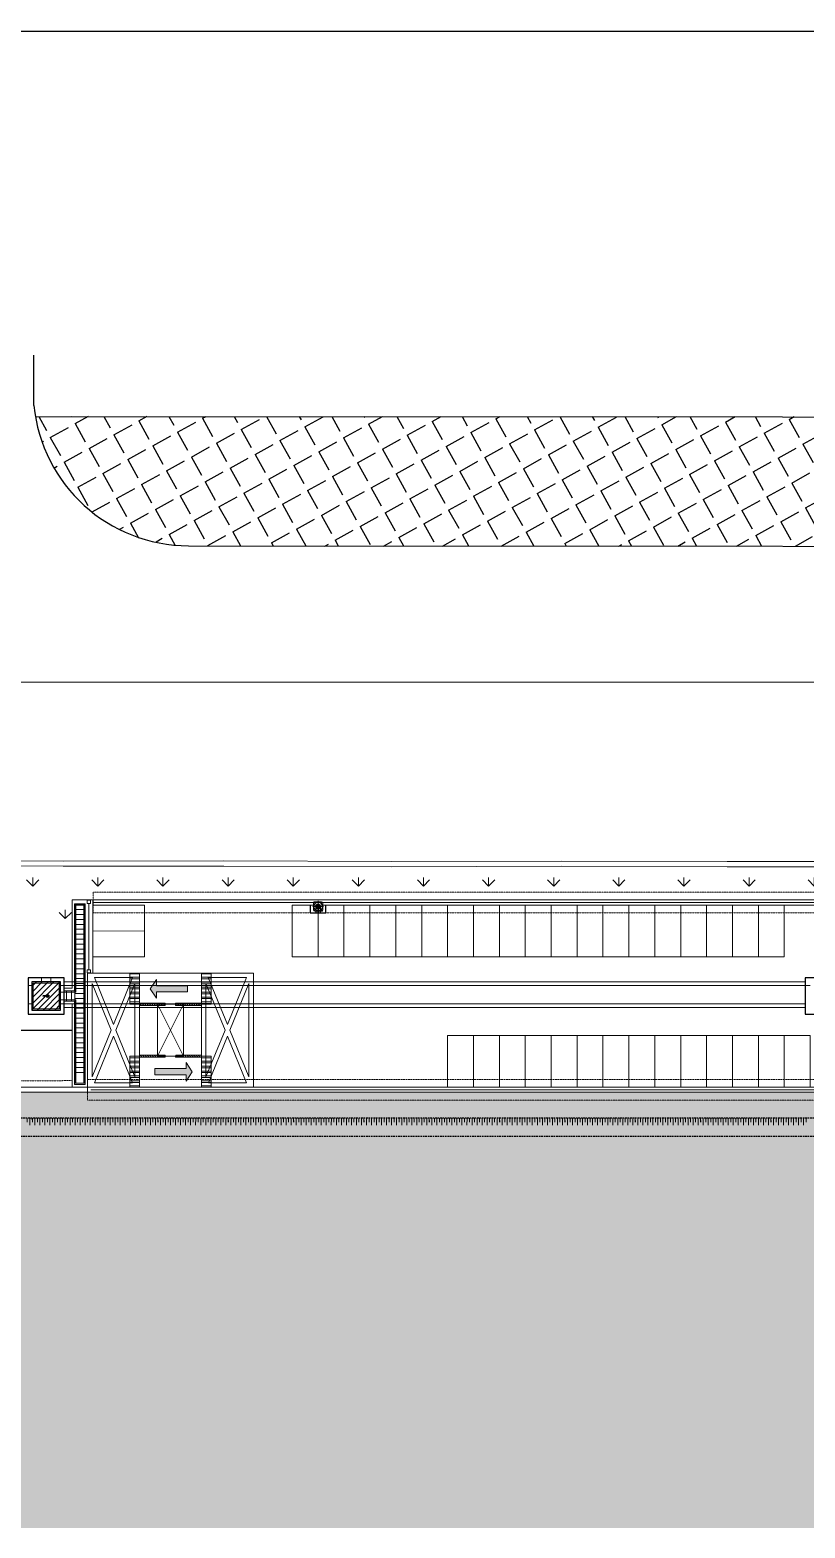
# Model space of a CAD drawing. Header units: millimetres. Extents: x -223101 to 128452, y -22249 to 35606.
# Drawn here: x -169435 to -139510, y -22249 to 35606 of the extents above; entities that cross this region are included whole.
import ezdxf

# ---------------------------------------------------------------- set-up
doc = ezdxf.new("R2010")
doc.units = ezdxf.units.MM
for name, pattern in [('CENTER', [2, 1.25, -0.25, 0.25, -0.25]), ('DASHDOT', [1, 0.5, -0.25, 0, -0.25]), ('DASHED', [19.05, 12.7, -6.35]), ('DASHED2', [0.375, 0.25, -0.125])]:
    doc.linetypes.add(name, pattern=pattern)
for name, color, linetype in [('0-MEP VIA HE', 4, 'Continuous'), ('0.BR.MEP DUONG TK', 3, 'Continuous'), ('00-HATCH VIA HE', 31, 'Continuous'), ('00-Mepduong', 21, 'Continuous'), ('4', 4, 'DASHED'), ('8', 8, 'Continuous'), ('Layer1', 113, 'Continuous'), ('Mau1', 1, 'Continuous')]:
    doc.layers.add(name, color=color, linetype=linetype)
for name, color, linetype, lineweight in [('1', 1, 'Continuous', 18), ('1. NET LIEN DAM', 255, 'Continuous', 0), ('1.Fence Wall', 2, 'Continuous', 15), ('3', 3, 'DASHDOT', 13), ('3.Curb', 6, 'Continuous', 15), ('4. NET CHAM GACH', 1, 'CENTER', 0), ('7', 7, 'Continuous', 15), ('ANGLE', 6, 'Continuous', 9), ('ARC_HATCH', 8, 'Continuous', 0), ('Cong k.s ve', 5, 'Continuous', 0), ('Foundation', 3, 'DASHED2', 9), ('hatch', 8, 'Continuous', 9), ('L1-DRAINAGE-LONG_DITCH', 12, 'Continuous', 9), ('TAN CANG-profile- REVISE1$0$8', 17, 'Continuous', 0), ('Trench', 30, 'Continuous', 15), ('trench cover', 74, 'Continuous', 0)]:
    doc.layers.add(name, color=color, linetype=linetype, lineweight=lineweight)
doc.layers.add('ARC-PAKING-AR', color=9, linetype='Continuous', lineweight=0, true_color=0x808080)
pattern_1 = [(31.1219, (-8.2145, 4.57808), (-0.098462, 0.1630813), []), (31.1219, (-8.12732, 4.55654), (-0.098462, 0.1630813), [])]
pattern_2 = [(346.121873, (32.76273, -105.47138), (0.015230948, 0.061646316), [])]

# ---------------------------------------------------------------- blocks, each defined once
blk = doc.blocks.new('pk')
at = {"layer": 'ARC-PAKING-AR'}
for points in [[(-233.21, -2.702), (-233.21, -3.702), (-235.21, -3.701), (-235.21, -2.701)], [(-226.512, -4.703), (-227.512, -4.703), (-227.511, -2.703), (-226.511, -2.703)], [(-225.512, -4.703), (-226.512, -4.703), (-226.511, -2.703), (-225.511, -2.703)], [(-224.512, -4.703), (-225.512, -4.703), (-225.511, -2.703), (-224.511, -2.703)], [(-223.512, -4.703), (-224.512, -4.703), (-224.511, -2.703), (-223.511, -2.703)], [(-222.512, -4.704), (-223.512, -4.703), (-223.511, -2.703), (-222.511, -2.704)], [(-221.512, -4.704), (-222.512, -4.704), (-222.511, -2.704), (-221.511, -2.704)], [(-220.512, -4.704), (-221.512, -4.704), (-221.511, -2.704), (-220.511, -2.704)], [(-219.512, -4.704), (-220.512, -4.704), (-220.511, -2.704), (-219.511, -2.704)], [(-218.512, -4.704), (-219.512, -4.704), (-219.511, -2.704), (-218.511, -2.704)], [(-217.512, -4.704), (-218.512, -4.704), (-218.511, -2.704), (-217.511, -2.704)], [(-216.512, -4.705), (-217.512, -4.704), (-217.511, -2.704), (-216.511, -2.705)], [(-215.512, -4.705), (-216.512, -4.705), (-216.511, -2.705), (-215.511, -2.705)], [(-214.512, -4.705), (-215.512, -4.705), (-215.511, -2.705), (-214.511, -2.705)], [(-213.512, -4.705), (-214.512, -4.705), (-214.511, -2.705), (-213.511, -2.705)], [(-212.512, -4.705), (-213.512, -4.705), (-213.511, -2.705), (-212.511, -2.705)], [(-211.512, -4.705), (-212.512, -4.705), (-212.511, -2.705), (-211.511, -2.705)], [(-210.512, -4.706), (-211.512, -4.705), (-211.511, -2.705), (-210.511, -2.706)], [(-209.512, -4.706), (-210.512, -4.706), (-210.511, -2.706), (-209.511, -2.706)], [(-208.512, -4.706), (-209.512, -4.706), (-209.511, -2.706), (-208.511, -2.706)], [(-233.21, -3.702), (-233.211, -4.702), (-235.211, -4.701), (-235.21, -3.701)], [(-220.512, -9.734), (-221.512, -9.734), (-221.512, -7.734), (-220.512, -7.734)], [(-219.512, -9.734), (-220.512, -9.734), (-220.512, -7.734), (-219.512, -7.734)], [(-218.512, -9.734), (-219.512, -9.734), (-219.512, -7.734), (-218.512, -7.734)], [(-217.512, -9.734), (-218.512, -9.734), (-218.512, -7.734), (-217.512, -7.734)], [(-216.512, -9.735), (-217.512, -9.734), (-217.512, -7.734), (-216.512, -7.735)], [(-215.512, -9.735), (-216.512, -9.735), (-216.512, -7.735), (-215.512, -7.735)], [(-214.512, -9.735), (-215.512, -9.735), (-215.512, -7.735), (-214.512, -7.735)], [(-213.512, -9.735), (-214.512, -9.735), (-214.512, -7.735), (-213.512, -7.735)], [(-212.512, -9.735), (-213.512, -9.735), (-213.512, -7.735), (-212.512, -7.735)], [(-211.512, -9.735), (-212.512, -9.735), (-212.512, -7.735), (-211.512, -7.735)], [(-210.512, -9.736), (-211.512, -9.735), (-211.512, -7.735), (-210.512, -7.736)], [(-209.512, -9.736), (-210.512, -9.736), (-210.512, -7.736), (-209.512, -7.736)], [(-208.512, -9.736), (-209.512, -9.736), (-209.512, -7.736), (-208.512, -7.736)], [(-207.512, -9.736), (-208.512, -9.736), (-208.512, -7.736), (-207.512, -7.736)]]:
    blk.add_lwpolyline(points, close=True, dxfattribs=at)
blk = doc.blocks.new('congkiemsoatve')
at = {"layer": 'Cong k.s ve'}
h = blk.add_hatch(dxfattribs=at)
h.set_pattern_fill('ANSI32', color=256, scale=0.02, angle=314.98152)
h.set_pattern_definition(pattern_1)
h.paths.add_polyline_path([(-0.11, 2.504), (0.511, 1.476), (0.832, 1.67), (0.211, 2.698)])
h = blk.add_hatch(color=256, dxfattribs=at)
h.dxf.hatch_style = 1
edge = h.paths.add_edge_path()
edge.add_line((-1.347, 1.192), (-0.32, 1.812))
edge.add_line((-1.347, 1.192), (-1.471, 1.398))
edge.add_line((-1.471, 1.398), (-1.491, 0.965))
edge.add_line((-1.491, 0.965), (-1.099, 0.781))
edge.add_line((-1.099, 0.781), (-1.223, 0.987))
edge.add_line((-1.223, 0.987), (-0.196, 1.607))
edge.add_line((-0.196, 1.607), (-0.32, 1.812))
h = blk.add_hatch(dxfattribs=at)
h.set_pattern_fill('ANSI32', color=256, scale=0.02, angle=314.98152)
h.set_pattern_definition(pattern_1)
h.paths.add_polyline_path([(-2.164, 1.263), (-1.544, 0.236), (-1.865, 0.042), (-2.485, 1.069)])
h = blk.add_hatch(dxfattribs=at)
h.set_pattern_fill('ANSI31', color=256, scale=0.02, angle=-69.96)
h.set_pattern_definition(pattern_2)
h.paths.add_polyline_path([(-0.325, 0.925), (0.531, 1.442), (0.49, 1.511), (-0.366, 0.994)])
h = blk.add_hatch(dxfattribs=at)
h.set_pattern_fill('ANSI31', color=256, scale=0.02, angle=-69.96)
h.set_pattern_definition(pattern_2)
h.paths.add_polyline_path([(-0.667, 0.719), (-1.523, 0.202), (-1.565, 0.27), (-0.709, 0.787)])
h = blk.add_hatch(dxfattribs=at)
h.set_pattern_fill('ANSI31', color=256, scale=0.02, angle=-69.96)
h.set_pattern_definition(pattern_2)
h.paths.add_polyline_path([(0.668, -0.718), (1.524, -0.201), (1.565, -0.27), (0.709, -0.787)])
h = blk.add_hatch(dxfattribs=at)
h.set_pattern_fill('ANSI32', color=256, scale=0.02, angle=314.98152)
h.set_pattern_definition(pattern_1)
h.paths.add_polyline_path([(2.165, -1.263), (1.544, -0.236), (1.865, -0.042), (2.486, -1.069)])
h = blk.add_hatch(dxfattribs=at)
h.set_pattern_fill('ANSI31', color=256, scale=0.02, angle=-69.96)
h.set_pattern_definition(pattern_2)
h.paths.add_polyline_path([(0.325, -0.925), (-0.531, -1.442), (-0.49, -1.51), (0.367, -0.994)])
h = blk.add_hatch(color=256, dxfattribs=at)
h.dxf.hatch_style = 1
edge = h.paths.add_edge_path()
edge.add_line((1.405, -1.166), (0.377, -1.786))
edge.add_line((1.405, -1.166), (1.529, -1.371))
edge.add_line((1.529, -1.371), (1.548, -0.939))
edge.add_line((1.548, -0.939), (1.157, -0.755))
edge.add_line((1.157, -0.755), (1.281, -0.96))
edge.add_line((1.281, -0.96), (0.253, -1.58))
edge.add_line((0.253, -1.58), (0.377, -1.786))
h = blk.add_hatch(dxfattribs=at)
h.set_pattern_fill('ANSI32', color=256, scale=0.02, angle=314.98152)
h.set_pattern_definition(pattern_1)
h.paths.add_polyline_path([(0.11, -2.503), (-0.51, -1.476), (-0.831, -1.67), (-0.211, -2.697)])
for p, q in [((-0.945, 0.598), (0.945, -0.598)), ((-0.089, 1.115), (0.089, -1.114))]:
    blk.add_line(p, q, dxfattribs=at)
for points in [[(-3.876, 0.23), (-1.602, -3.537), (3.877, -0.229), (1.603, 3.537)], [(-0.11, 2.504), (2.165, -1.263), (3.877, -0.229), (1.603, 3.537)], [(-0.11, 2.504), (0.511, 1.476), (0.832, 1.67), (0.211, 2.698)], [(-2.164, 1.263), (0.11, -2.503), (-1.602, -3.537), (-3.876, 0.23)], [(-2.164, 1.263), (-1.544, 0.236), (-1.865, 0.042), (-2.485, 1.069)], [(-0.325, 0.925), (0.531, 1.442), (0.49, 1.511), (-0.366, 0.994)], [(-0.667, 0.719), (-1.523, 0.202), (-1.565, 0.27), (-0.709, 0.787)], [(-0.089, 1.115), (-0.945, 0.598), (0.089, -1.114), (0.945, -0.598)], [(0.668, -0.718), (1.524, -0.201), (1.565, -0.27), (0.709, -0.787)], [(2.165, -1.263), (1.544, -0.236), (1.865, -0.042), (2.486, -1.069)], [(0.325, -0.925), (-0.531, -1.442), (-0.49, -1.51), (0.367, -0.994)], [(0.11, -2.503), (-0.51, -1.476), (-0.831, -1.67), (-0.211, -2.697)]]:
    blk.add_lwpolyline(points, close=True, dxfattribs=at)
for points in [[(1.768, 1.329), (1.466, 3.257), (0.202, 2.493), (1.768, 1.329)], [(1.962, 1.185), (3.527, 0.021), (1.661, 3.112), (1.962, 1.185)], [(1.805, 1.09), (0.24, 2.254), (2.106, -0.837), (1.805, 1.09)], [(-1.999, -0.945), (-3.564, 0.219), (-2.3, 0.982), (-1.999, -0.945)], [(-1.805, -1.09), (-2.106, 0.838), (-0.239, -2.254), (-1.805, -1.09)], [(2, 0.945), (2.301, -0.982), (3.565, -0.219), (2, 0.945)], [(-1.962, -1.184), (-1.66, -3.112), (-3.527, -0.02), (-1.962, -1.184)], [(-1.767, -1.329), (-0.202, -2.493), (-1.466, -3.256), (-1.767, -1.329)]]:
    blk.add_lwpolyline(points, dxfattribs=at)
at = {"layer": 'Cong k.s ve', "flags": 128}
for points in [[(-0.32, 1.813), (-1.347, 1.192), (-1.471, 1.398), (-1.491, 0.965), (-1.099, 0.781), (-1.223, 0.987), (-0.196, 1.607), (-0.32, 1.813)], [(0.377, -1.786), (1.405, -1.166), (1.529, -1.371), (1.548, -0.939), (1.157, -0.755), (1.281, -0.96), (0.253, -1.581), (0.377, -1.786)]]:
    blk.add_lwpolyline(points, dxfattribs=at)
blk = doc.blocks.new('trench thủ đức')
at = {"layer": '8'}
h = blk.add_hatch(dxfattribs=at)
h.set_pattern_fill('ANSI31', color=256, scale=50, angle=-61.06045)
h.set_pattern_definition([(45, (22822.19, -3572.82), (-112.2532, 112.2532), [])])
h.paths.add_polyline_path([(-80605, -1156), (-79515, -1156), (-79515, -2246), (-80605, -2246)])
h = blk.add_hatch(color=256, dxfattribs=at)
h.dxf.hatch_style = 1
edge = h.paths.add_edge_path()
edge.add_arc((-80180, -1701), 6, 0, 360)
h = blk.add_hatch(color=256, dxfattribs=at)
h.dxf.hatch_style = 1
edge = h.paths.add_edge_path()
edge.add_arc((-80080, -1701), 6, 0, 360)
h = blk.add_hatch(color=256, dxfattribs=at)
h.dxf.hatch_style = 1
edge = h.paths.add_edge_path()
edge.add_arc((-80010, -1701), 57, 0, 360)
edge = h.paths.add_edge_path(flags=17)
edge.add_arc((-80010, -1701), 43, 0, 360)
h = blk.add_hatch(color=256, dxfattribs=at)
h.dxf.hatch_style = 1
edge = h.paths.add_edge_path()
edge.add_arc((-80040, -1701), 6, 0, 360)
h = blk.add_hatch(color=256, dxfattribs=at)
h.dxf.hatch_style = 1
edge = h.paths.add_edge_path()
edge.add_arc((-80040, -1701), 6, 0, 360)
h = blk.add_hatch(color=256, dxfattribs=at)
h.dxf.hatch_style = 1
edge = h.paths.add_edge_path()
edge.add_arc((-79940, -1701), 6, 0, 360)
at = {"layer": '1'}
for centre, radius in [((-80180, -1701), 6), ((-80080, -1701), 6), ((-80010, -1701), 57), ((-80010, -1701), 50), ((-80010, -1701), 43), ((-80040, -1701), 6), ((-80040, -1701), 6), ((-79940, -1701), 6)]:
    blk.add_circle(centre, radius, dxfattribs=at)
at = {"layer": '3'}
for p, q in [((-80080, -1695), (-80040, -1695)), ((-80080, -1707), (-80040, -1707))]:
    blk.add_line(p, q, dxfattribs=at)
at = {"layer": '7'}
for p, q in [((-80235, -1001), (-80235, -1201)), ((-79885, -1201), (-79885, -1001)), ((-80760, -1301), (-80560, -1301)), ((-79360, -1301), (-79560, -1301)), ((-79560, -1551), (-79360, -1551)), ((-50760, -1301), (-50560, -1301)), ((-80760, -2001), (-80560, -2001)), ((-79560, -1851), (-79360, -1851)), ((-79360, -2001), (-79560, -2001))]:
    blk.add_line(p, q, dxfattribs=at)
blk.add_lwpolyline([(-80560, -2201), (-79560, -2201), (-79560, -1201), (-80560, -1201)], close=True, dxfattribs=at)
at = {"layer": '8', "ltscale": 10}
for p, q in [((-80080, -1695), (-80180, -1695)), ((-80080, -1707), (-80180, -1707)), ((-79940, -1695), (-80040, -1695)), ((-79940, -1707), (-80040, -1707))]:
    blk.add_line(p, q, dxfattribs=at)
at = {"layer": 'L1-DRAINAGE-LONG_DITCH', "ltscale": 2}
for points in [[(-79360, -1151), (-50760, -1151)], [(-50760, -1301), (-79360, -1301)], [(-79360, -2001), (-50760, -2001)], [(-50760, -2151), (-79360, -2151)]]:
    blk.add_lwpolyline(points, dxfattribs=at)
at = {"layer": 'Layer1'}
for points in [[(-80760, -2401), (-79360, -2401), (-79360, -1001), (-80760, -1001)], [(-80610, -2251), (-79510, -2251), (-79510, -1151), (-80610, -1151)], [(-50760, -2401), (-49360, -2401), (-49360, -1001), (-50760, -1001)]]:
    blk.add_lwpolyline(points, close=True, dxfattribs=at)
at = {"layer": 'trench cover'}
blk.add_lwpolyline([(-80605, -2246), (-79515, -2246), (-79515, -1156), (-80605, -1156)], close=True, dxfattribs=at)
blk = doc.blocks.new('*U19')
at = {"layer": '1', "flags": 128}
for points in [[(0.197, 0), (0.197, -0.271)], [(0.294, 0), (0.295, -0.146)], [(0.1, 0), (0.1, -0.146)]]:
    blk.add_lwpolyline(points, dxfattribs=at)

msp = doc.modelspace()

# ---------------------------------------------------------------- hatches: boundary and pattern name
at = {"layer": '00-HATCH VIA HE'}
h = msp.add_hatch(dxfattribs=at)
h.set_pattern_fill('ANGLE', color=256, scale=4000, angle=-61.05070507, style=0)
h.set_pattern_definition([(298.94929493, (-1345745049.4, -45576618.3), (962.55324745, 532.4389597), [800, -300]), (28.94929493, (-1345745049.4, -45576618.3), (-532.4389597, 962.55324745), [800, -300])])
edge = h.paths.add_edge_path()
edge.add_arc((-117435.5769, 21660.6307), 6000, 269.977128976, 350.383060757)
edge.add_line((-111519.8968, 20658.2692), (-169230.5389, 20681.3058))
edge.add_arc((-163314.0604, 21678.9442), 6000, 189.571197209, 269.977128975)
edge.add_line((-163316.4554, 15678.9447), (-117437.972, 15660.6311))
at = {"layer": 'ARC_HATCH'}
h = msp.add_hatch(dxfattribs=at)
h.set_pattern_fill('ANSI31', color=256, scale=1.998957, angle=0.06528561)
h.set_pattern_definition([(45.0652856, (-339818.875, 762556.351), (-4.49289674, 4.482669535), [])])
h.paths.add_polyline_path([(-158396.2341, 1758.3205, 1), (-158224.3239, 1758.5164, 1)])
h.paths.add_polyline_path([(-158228.3218, 1758.5119, -1), (-158392.2362, 1758.3251, -1)], flags=16)
at = {"layer": 'hatch'}
h = msp.add_hatch(dxfattribs=at)
h.set_pattern_fill('ANSI31', color=256, scale=60, angle=253.939549)
h.set_pattern_definition([(2e-14, (-75059.3, 9827.69), (1e-14, 190.5), [])])
h.paths.add_polyline_path([(-167314.7667, 1851.8069), (-167704.7667, 1851.8069), (-167704.7667, -1269.6833), (-167704.7667, -1659.6833), (-167704.7667, -4829.6833), (-167314.7667, -4829.6833)])
h = msp.add_hatch(dxfattribs=at)
h.set_pattern_fill('ANSI31', color=256, scale=60, angle=-16.060451)
h.set_pattern_definition([(90, (-75059.3, 9590.58), (-190.5, 0), [])])
h.paths.add_polyline_path([(-167704.7667, -1506.7877), (-168105.0665, -1506.7877), (-168105.0665, -1896.7877), (-167704.7667, -1896.7877)])
at = {"layer": 'TAN CANG-profile- REVISE1$0$8'}
h = msp.add_hatch(dxfattribs=at)
h.set_pattern_fill('GRASS', color=256, scale=70, angle=-61.060451)
h.set_pattern_definition([(90, (-68750, 249297.8), (-1257.236, 1257.236), [333.375, -2181.097]), (45, (-68750, 249297.8), (-1257.236, 1257.236), [333.375, -1444.625]), (135, (-68750, 249297.8), (-1257.236, -1257.236), [333.375, -1444.625])])
h.paths.add_polyline_path([(9582.2101, -9609.0408), (9581.9424, -8049.891), (9581.9424, -8048.9108), (9582.2101, -9608.0606)], flags=16)
edge = h.paths.add_edge_path(flags=16)
edge.add_arc((-62772.1654, -13395.4465), 457.7905, 35.000000013, 144.999999977)
edge.add_arc((-63522.1654, -13395.4465), 457.7905, 35.000000002, 144.999999977)
edge.add_arc((-64272.1654, -13395.4465), 457.7905, 35.000000089, 144.999999938)
edge.add_arc((-65022.1654, -13395.4465), 457.7905, 35.000000068, 144.999999919)
edge.add_arc((-65772.1654, -13395.4465), 457.7905, 35.000000086, 144.999999899)
edge.add_arc((-66522.1654, -13395.4465), 457.7905, 35.000000039, 144.999999925)
edge.add_arc((-67272.1654, -13395.4465), 457.7905, 34.99999995, 145.000000009)
edge.add_arc((-68022.1654, -13395.4465), 457.7905, 34.999999979, 145.000000088)
edge.add_arc((-68772.1654, -13395.4465), 457.7905, 35.000000045, 144.999999925)
edge.add_arc((-69522.1654, -13395.4465), 457.7905, 35.000000074, 144.999999944)
edge.add_arc((-70272.1654, -13395.4465), 457.7905, 35.00000006, 144.999999958)
edge.add_arc((-71022.1654, -13395.4465), 457.7905, 35.000000109, 144.999999867)
edge.add_arc((-71772.1654, -13395.4465), 457.7905, 35.000000074, 144.999999971)
edge.add_arc((-71831.5852, -13583.5639), 550.1973, 125.000000181, 234.999999797)
edge.add_arc((-71884.5876, -14409.2591), 457.7905, 124.999999976, 235.000000029)
edge.add_arc((-71884.5876, -15159.2591), 457.7905, 125.000000089, 234.999999938)
edge.add_arc((-71884.5876, -15909.2591), 457.7905, 125.000000004, 235.000000029)
edge.add_arc((-71848.2335, -16453.085), 343.311, 150.543804519, 260.543804239)
edge.add_arc((-71529.6373, -16529.1532), 457.7905, 215.000000074, 324.999999905)
edge.add_arc((-70779.6373, -16529.1532), 457.7905, 215.000000115, 324.999999899)
edge.add_arc((-70029.6373, -16529.1532), 457.7905, 215.000000065, 324.999999873)
edge.add_arc((-69279.6373, -16529.1532), 457.7905, 215.000000034, 325.00000001)
edge.add_arc((-68529.6373, -16529.1532), 457.7905, 215.000000031, 324.999999971)
edge.add_arc((-67779.6373, -16529.1532), 457.7905, 215.000000016, 324.999999983)
edge.add_arc((-67029.6373, -16529.1532), 457.7905, 215.000000002, 324.999999977)
edge.add_arc((-66279.6373, -16529.1532), 457.7905, 215.000000057, 324.999999932)
edge.add_arc((-65529.6373, -16529.1532), 457.7905, 215.000000057, 324.999999899)
edge.add_arc((-64779.6373, -16529.1532), 457.7905, 215.0000001, 324.999999919)
edge.add_arc((-64029.6373, -16529.1532), 457.7905, 215.0000001, 324.999999925)
edge.add_arc((-63279.6373, -16529.1532), 457.7905, 215.00000001, 324.999999925)
edge.add_arc((-62529.6373, -16529.1532), 457.7905, 215.000000118, 324.999999964)
edge.add_arc((-61779.6373, -16529.1532), 457.7905, 214.999999987, 324.999999951)
edge.add_arc((-61093.9861, -16517.8067), 414.1723, 221.405018551, 331.405018445)
edge.add_arc((-60992.9103, -16341.0358), 457.7905, -54.999999943, 54.999999925)
edge.add_arc((-60992.9103, -15591.0358), 457.7905, -54.999999996, 55.000000003)
edge.add_arc((-60992.9103, -14841.0358), 457.7905, -55.000000045, 55.000000146)
edge.add_arc((-60992.9103, -14091.0358), 457.7905, -54.999999972, 54.999999899)
edge.add_arc((-61017.918, -13482.861), 370.2376, -39.035192983, 70.964806983)
edge.add_arc((-61272.1654, -13395.4465), 457.7905, 35.000000002, 144.999999957)
edge.add_arc((-62022.1654, -13395.4465), 457.7905, 35.000000031, 144.999999971)
h.paths.add_polyline_path([(-181033.7199, -405.9414), (-180973.357, 826.1131), (-178576.5578, 702.2038), (-178634.3016, -458.7801)])
h.paths.add_polyline_path([(-188122.6884, 1815.0538), (-181768.5936, 1815.0538), (-181768.5936, 38.3565), (-188122.6884, 38.3565)])
edge = h.paths.add_edge_path()
edge.add_line((-75471.362, -7540.3947), (-80765.93, -7540.3947))
edge.add_line((-80765.93, -7540.3947), (-80765.93, -5422.7839))
edge.add_line((-80765.93, -5422.7839), (-170192.0802, -5423.7293))
edge.add_arc((-170192.0802, 2276.2707), 7700, 215.105711708, 269.999999997, ccw=False)
edge.add_line((-176491.3916, -2151.8978), (-193148.1481, -2152.1364))
edge.add_line((-193148.1481, -2152.1364), (-193148.1625, -1152.1364))
edge.add_line((-193148.1625, -1152.1364), (-177084.5146, -1151.9369))
edge.add_line((-177084.5146, -1151.9369), (-177947.4292, 494.5549))
edge.add_arc((-182981.901, -2253.1666), 5735.493, 28.624894868, 76.066019729)
edge.add_line((-181600.7731, 3313.5528), (-185151.1616, 3319.1832))
edge.add_line((-185151.1616, 3319.1832), (-222508.1943, 3272.2102))
edge.add_line((-222508.1943, 3272.2102), (-223091.0685, -22248.7674))
edge.add_line((-223091.0685, -22248.7674), (128452.3751, -22248.7674))
edge.add_line((128452.3751, -22248.7674), (128444.523, 1853.5389))
edge.add_line((128444.523, 1853.5389), (111536.7317, 2137.4437))
edge.add_line((111536.7317, 2137.4437), (91196.5555, 2558.0801))
edge.add_line((91196.5555, 2558.0801), (87479.2679, 1737.5919))
edge.add_line((87479.2679, 1737.5919), (84075.095, 335.095))
edge.add_arc((74366.7874, 17347.0318), 19587.17, -69.188102644, -60.287625484, ccw=False)
edge.add_arc((75175.9938, 15421.5932), 17500, 276.945459083, 290.575193454, ccw=False)
edge.add_line((77292.172, -1949.9868), (71480, -1949.9868))
edge.add_line((71480, -1949.9868), (71480, -6107.7273))
edge.add_line((71480, -6107.7273), (73027.4826, -5571.7679))
edge.add_line((73027.4826, -5571.7679), (86570.1881, -1148.1031))
edge.add_line((86570.1881, -1148.1031), (88400.2438, -1148.1031))
edge.add_line((88400.2438, -1148.1031), (88400.2417, -998.1031))
edge.add_line((88400.2417, -998.1031), (87750.2045, -998.092))
edge.add_line((87750.2045, -998.092), (87750.2045, 1001.9224))
edge.add_line((87750.2045, 1001.9224), (89750.2189, 1001.9224))
edge.add_line((89750.2189, 1001.9224), (89750.2189, -998.0798))
edge.add_line((89750.2189, -998.0798), (89100.2417, -998.0798))
edge.add_line((89100.2417, -998.0798), (89100.2438, -1148.093))
edge.add_line((89100.2438, -1148.093), (97032.0507, -1155.3433))
edge.add_line((97032.0507, -1155.3433), (97031.1065, -2155.3409))
edge.add_line((97031.1065, -2155.3409), (86730.3139, -2148.127))
edge.add_line((86730.3139, -2148.127), (70267.5897, -7558.8279))
edge.add_line((70267.5897, -7558.8279), (-74768.4694, -7540.3921))
edge.add_line((-74768.4694, -7540.3921), (-75471.362, -7540.3947))
h = msp.add_hatch(dxfattribs=at)
h.set_pattern_fill('GRASS', color=256, scale=70, angle=-61.060451)
h.set_pattern_definition([(90, (-68750, -5000), (-1257.236, 1257.236), [333.375, -2181.097]), (45, (-68750, -5000), (-1257.236, 1257.236), [333.375, -1444.625]), (135, (-68750, -5000), (-1257.236, -1257.236), [333.375, -1444.625])])
h.paths.add_polyline_path([(-169794.7789, -623.2937), (-170426.9123, -596.4075), (-170848.6661, -495.0029), (-171484.5198, -195.9141), (-171763.4552, 6.3432), (-172042.1937, 270.08), (-172273.6254, 583.0289), (-172392.6647, 826.6489), (-172487.9418, 1144.5497), (-172523.8387, 1441.6584), (-172516.8388, 1690.281), (-172459.2119, 2003.7405), (-172374.6611, 2244.8242), (-172192.9649, 2571.3788), (-171974.7422, 2830.0915), (-171571.3526, 3131.5287), (-171059.3642, 3322.3361), (-118764.0587, 3295.6923), (-118939.8342, 2007.8069), (-167811.5191, 2003.2278), (-167808.0142, -525.0702), (-167817.4814, -520.6646), (-167811.7186, -545.9324), (-167809.7798, 498.2266), (-167826.7098, 627.2288), (-167879.8678, 753.5148), (-167956.2315, 851.7779), (-168041.3188, 920.0354), (-168155.4527, 973.8066), (-168254.1828, 995.1188), (-168309.7869, 998.2194), (-169309.7869, 998.2051), (-169408.6936, 988.3235), (-169505.1173, 958.4694), (-169567.1541, 926.8757), (-169642.2587, 871.6456), (-169695.0399, 816.9129), (-169732.9671, 764.499), (-169762.3632, 710.7333), (-169790.5302, 635.6062), (-169805.7935, 561.2157), (-169809.7794, 472.2561), (-169809.7655, -501.8021), (-169805.8275, -564.4242)])

# ---------------------------------------------------------------- linework, layer by layer
msp.add_line((-223101.4366, 35545.1621), (128441.9966, 35605.5166))
at = {"flags": 128}
msp.add_lwpolyline([(-158610.0085, 1808.0509), (-158610.0085, 1508.2072), (-158009.8695, 1507.9805), (-158010.2378, 1808.3034)], dxfattribs=at)
at = {"layer": '0-MEP VIA HE', "ltscale": 5, "flags": 128}
msp.add_lwpolyline([(-169230.5389, 20681.3058), (-111519.8968, 20658.2692)], dxfattribs=at)
at = {"layer": '0.BR.MEP DUONG TK', "ltscale": 5}
msp.add_line((-169286.0958, 21100.3316), (-169286.0958, 23043.7662), dxfattribs=at)
at = {"layer": '0.BR.MEP DUONG TK', "ltscale": 5, "flags": 128}
msp.add_lwpolyline([(-169281.0957, 21108.5759, 0.386087829), (-163312.3058, 15686.1736), (-117433.8979, 15660.0562, 0.4105180065), (-111431.0052, 21580.8386)], format="xyb", dxfattribs=at)
at = {"layer": '00-Mepduong', "ltscale": 2, "flags": 128}
msp.add_lwpolyline([(-176329.0924, 3519.6352, 0.0458480349), (-175768.652, 1656.0942), (-175299.4156, 620.3729, 0.3202671278), (-170191.9389, -3023.7294), (-167809.7726, -3022.9529)], format="xyb", dxfattribs=at)
at = {"layer": '1', "ltscale": 0.1}
for p, q in [((-167159.7667, -216.1617), (-167159.7667, 1863.453)), ((-167159.7667, -216.1617), (-167159.7667, -685.9642)), ((-167082.7976, -5321.7928), (-138709.7726, -5321.7928))]:
    msp.add_line(p, q, dxfattribs=at)
for points in [[(-167096.7477, 1995.468), (-167096.7477, 1868.8153), (-167222.8638, 1868.8153), (-167222.8638, 1995.468)], [(-167096.7477, -685.9642), (-167096.7477, -812.6168), (-167222.8638, -812.6168), (-167222.8638, -685.9642)]]:
    msp.add_lwpolyline(points, close=True, dxfattribs=at)
at = {"layer": '1', "ltscale": 0.1, "flags": 128}
msp.add_lwpolyline([(-166999.7667, 1908.6394), (-138509.7726, 1908.4174)], dxfattribs=at)
at = {"layer": '1. NET LIEN DAM'}
msp.add_lwpolyline([(-158492.8346, 1890.6414, -0.4142136087), (-158442.9177, 1940.6723), (-158178.0561, 1940.9741, -0.414213516), (-158128.0252, 1891.0571), (-158127.7234, 1626.1955, -0.4142136087), (-158177.6404, 1576.1647), (-158442.502, 1575.8629, -0.414213516), (-158492.5328, 1625.7798), (-158492.8346, 1890.6414)], format="xyb", dxfattribs=at)
at = {"layer": '1.Fence Wall', "flags": 128}
for points in [[(-166999.7667, 1808.2072), (-166999.7667, 2008.2072), (-138509.7726, 2008.2072), (-138509.7726, 1808.2072), (-158010.492, 1808.2072)], [(-158010.4926, 1808.734), (-158010.151, 1508.8907), (-158610.0084, 1508.2072), (-158610.0085, 1808.0509)], [(-138709.7726, -5421.7928), (-167209.7726, -5421.7928), (-167209.7726, -5221.7928), (-138709.7726, -5221.7928), (-138709.7726, -5421.7928)]]:
    msp.add_lwpolyline(points, dxfattribs=at)
at = {"layer": '3.Curb', "flags": 128}
for points in [[(-118548.7631, 3495.8774), (-130857.3975, 3485.2993), (-136611.3857, 3490.7129), (-142515.6683, 3491.9174), (-148908.2069, 3506.2748), (-155478.974, 3492.488), (-161945.2842, 3511.8858), (-168147.9124, 3506.8912), (-171081.1415, 3522.4036)], [(-171059.3642, 3322.3361), (-168148.1375, 3306.891), (-161945.5037, 3311.8856), (-155479.0641, 3292.4874), (-148908.2217, 3306.2743), (-142515.9133, 3291.9175), (-136611.5738, 3290.713), (-130857.4057, 3285.2992), (-118562.1809, 3295.8658)], [(-170192.0802, -5222.2328), (-167209.7726, -5221.7928), (-167209.7726, -5421.7928), (-170192.0459, -5422.2328)]]:
    msp.add_lwpolyline(points, dxfattribs=at)
at = {"layer": '4', "ltscale": 5, "flags": 128}
for points in [[(-80765.93, -7123.7293), (-170192.0802, -7123.7293, -0.2732022045), (-178423.1725, -2263.4561), (-179363.8923, -442.7134)], [(-80765.93, -6423.7293), (-170192.0802, -6423.7293, -0.2729146847), (-177805.7175, -1933.5425), (-178628.4515, -341.1588)]]:
    msp.add_lwpolyline(points, format="xyb", dxfattribs=at)
at = {"layer": '4. NET CHAM GACH'}
for p, q in [((-158525.1667, 1758.1736), (-158095.3913, 1758.6633)), ((-158444.098, 1891.9329), (-158476.645, 1924.4058)), ((-158310.5239, 1973.3062), (-158310.0342, 1543.5308)), ((-158176.7646, 1892.2375), (-158144.2917, 1924.7844)), ((-158443.7934, 1624.5995), (-158476.2663, 1592.0525)), ((-158176.46, 1624.9041), (-158143.913, 1592.4312))]:
    msp.add_line(p, q, dxfattribs=at)
at = {"layer": '4. NET CHAM GACH', "ltscale": 0.5}
for start, end in [(126.827230203, 143.303347035), (36.827237864, 53.303338369), (216.827237864, 233.303338369), (306.827230203, 323.303347035)]:
    msp.add_arc((-158310.279, 1758.4185), 212.0214, start, end, dxfattribs=at)
at = {"layer": '7'}
for p, q in [((-158464.628, 1922.2992), (-158474.5111, 1912.3936)), ((-158456.115, 1894.0394), (-158446.2319, 1903.945)), ((-158164.7525, 1894.3714), (-158174.6581, 1904.2544)), ((-158156.3039, 1922.6505), (-158146.3983, 1912.7675)), ((-158464.2542, 1594.1864), (-158474.1598, 1604.0694)), ((-158455.8055, 1622.4656), (-158445.8999, 1612.5825)), ((-158164.4431, 1622.7976), (-158174.3261, 1612.892)), ((-158155.93, 1594.5377), (-158146.0469, 1604.4433))]:
    msp.add_line(p, q, dxfattribs=at)
for radius in [164.9139, 85.9551, 81.9572]:
    msp.add_circle((-158310.279, 1758.4185), radius, dxfattribs=at)
for centre, start, end in [((-158465.313, 1903.2165), 135.065292703, 315.065292703), ((-158455.43, 1913.1221), 315.065292703, 135.065292703), ((-158165.481, 1913.4525), 45.065286787, 225.065286787), ((-158155.5754, 1903.5694), 225.065286787, 45.065286787), ((-158464.9827, 1613.2675), 45.065286787, 225.065286787), ((-158455.0771, 1603.3845), 225.065286787, 45.065286787), ((-158165.1281, 1603.7148), 135.065292703, 315.065292703), ((-158155.245, 1613.6204), 315.065292703, 135.065292703)]:
    msp.add_arc(centre, 12.9932, start, end, dxfattribs=at)
at = {"layer": '8'}
for points in [[(-158392.2362, 1758.3251), (-158391.9515, 1508.4556)], [(-158317.2754, 1758.4105), (-158316.9906, 1508.5411)], [(-158303.2827, 1758.4264), (-158302.998, 1508.557)], [(-158228.3218, 1758.5119), (-158228.0371, 1508.6424)]]:
    msp.add_lwpolyline(points, dxfattribs=at)
for centre in [(-158354.7558, 1758.3678), (-158265.8023, 1758.4692)]:
    msp.add_circle(centre, 37.4804, dxfattribs=at)
at = {"layer": 'ANGLE'}
msp.add_lwpolyline([(-168110.0665, -1896.7877), (-167704.7667, -1896.7877), (-167704.747, -5116.8444), (-167314.747, -5116.8444), (-167314.7667, 1853.2072), (-167704.7667, 1853.2072), (-167704.7667, -1506.7877), (-168110.0665, -1506.7877)], dxfattribs=at)
at = {"layer": 'Foundation', "ltscale": 5}
msp.add_lwpolyline([(-181576.0433, 3514.9841), (-181516.2711, 3757.7335, -0.2090106192), (-177541.3149, 713.84), (-176533.4545, -1236.6264, 0.27263959), (-170192.1231, -4972.2328), (-167809.7486, -4971.6033)], format="xyb", dxfattribs=at)
for points in [[(-166999.7667, 1508.2072), (-166999.7667, 2308.2072), (-138509.7726, 2308.2072), (-138509.7726, 1508.2072), (-166999.7667, 1508.2072)], [(-138709.7726, -5721.7928), (-167209.7726, -5721.7928), (-167209.7726, -4921.7928), (-138709.7726, -4921.7928), (-138709.7726, -5721.7928)]]:
    msp.add_lwpolyline(points, dxfattribs=at)
at = {"layer": 'hatch'}
msp.add_line((-167704.7667, -1896.7877), (-167704.7667, -1506.7877), dxfattribs=at)
at = {"layer": 'Mau1', "ltscale": 5}
msp.add_line((-223097.1287, 10452.8072), (-101777.2905, 10404.3794), dxfattribs=at)
at = {"layer": 'Trench', "flags": 128}
for points in [[(-168110.0725, -2001.7877), (-167809.7667, -2001.7877), (-167809.747, -5221.8444), (-167209.747, -5221.8444), (-167209.7667, -822.8161), (-167009.7667, -822.8161), (-167009.7667, 2008.3167), (-167809.7667, 2008.3167), (-167809.7667, -1401.7877), (-168110.0725, -1401.7877)], [(-168110.0665, -1501.7877), (-167709.7667, -1501.7877), (-167709.7667, 1858.2072), (-167309.7667, 1858.2072), (-167309.747, -5121.8444), (-167709.747, -5121.8444), (-167709.7667, -1901.7877), (-168110.0665, -1901.7877)]]:
    msp.add_lwpolyline(points, dxfattribs=at)
at = {"layer": 'Trench', "ltscale": 5}
msp.add_lwpolyline([(-168110.0665, -1551.7877), (-167659.7667, -1551.7877), (-167659.7667, 1808.2072), (-167359.7667, 1808.2072), (-167359.747, -5071.8444), (-167659.747, -5071.8444), (-167659.7667, -1851.7877), (-168110.0665, -1851.7877)], dxfattribs=at)

# ---------------------------------------------------------------- block references
at = {"xscale": 999.9999999999999, "yscale": 999.9999999999999, "zscale": 999.9999999999999, "rotation": 359.971216863707}
for p in [(-169637.4932, -6423.7293), (-169443.2082, -6423.7293), (-169248.9232, -6423.7293), (-169054.6382, -6423.7293), (-168860.3532, -6423.7293), (-168666.0682, -6423.7293), (-168472.0682, -6423.7293), (-168278.0682, -6423.7293), (-168084.0682, -6423.7293), (-167890.0682, -6423.7293), (-167696.0682, -6423.7293), (-167502.0682, -6423.7293), (-167308.0682, -6423.7293), (-167114.0682, -6423.7293), (-166920.0682, -6423.7293), (-166726.0682, -6423.7293), (-166532.0682, -6423.7293), (-166338.0682, -6423.7293), (-166144.0682, -6423.7293), (-165950.0682, -6423.7293), (-165756.0682, -6423.7293), (-165562.0682, -6423.7293), (-165368.0682, -6423.7293), (-165174.0682, -6423.7293), (-164980.0682, -6423.7293), (-164786.0682, -6423.7293), (-164592.0682, -6423.7293), (-164398.0682, -6423.7293), (-164204.0682, -6423.7293), (-164010.0682, -6423.7293), (-163816.0682, -6423.7293), (-163622.0682, -6423.7293), (-163428.0682, -6423.7293), (-163234.0682, -6423.7293), (-163040.0682, -6423.7293), (-162846.0682, -6423.7293), (-162652.0682, -6423.7293), (-162458.0682, -6423.7293), (-162264.0682, -6423.7293), (-162070.0682, -6423.7293), (-161876.0682, -6423.7293), (-161682.0682, -6423.7293), (-161488.0682, -6423.7293), (-161294.0682, -6423.7293), (-161100.0682, -6423.7293), (-160906.0682, -6423.7293), (-160712.0682, -6423.7293), (-160518.0682, -6423.7293), (-160324.0682, -6423.7293), (-160130.0682, -6423.7293), (-159936.0682, -6423.7293), (-159742.0682, -6423.7293), (-159548.0682, -6423.7293), (-159354.0682, -6423.7293), (-159160.0682, -6423.7293), (-158966.0682, -6423.7293), (-158772.0682, -6423.7293), (-158578.0682, -6423.7293), (-158384.0682, -6423.7293), (-158190.0682, -6423.7293), (-157996.0682, -6423.7293), (-157802.0682, -6423.7293), (-157608.0682, -6423.7293), (-157414.0682, -6423.7293), (-157220.0682, -6423.7293), (-157026.0682, -6423.7293), (-156832.0682, -6423.7293), (-156638.0682, -6423.7293), (-156444.0682, -6423.7293), (-156250.0682, -6423.7293), (-156056.0682, -6423.7293), (-155862.0682, -6423.7293), (-155668.0682, -6423.7293), (-155474.0682, -6423.7293), (-155280.0682, -6423.7293), (-155086.0682, -6423.7293), (-154892.0682, -6423.7293), (-154698.0682, -6423.7293), (-154504.0682, -6423.7293), (-154310.0682, -6423.7293), (-154116.0682, -6423.7293), (-153922.0682, -6423.7293), (-153728.0682, -6423.7293), (-153534.0682, -6423.7293), (-153340.0682, -6423.7293), (-153146.0682, -6423.7293), (-152952.0682, -6423.7293), (-152758.0682, -6423.7293), (-152564.0682, -6423.7293), (-152370.0682, -6423.7293), (-152176.0682, -6423.7293), (-151982.0682, -6423.7293), (-151788.0682, -6423.7293), (-151594.0682, -6423.7293), (-151400.0682, -6423.7293), (-151206.0682, -6423.7293), (-151012.0682, -6423.7293), (-150818.0682, -6423.7293), (-150624.0682, -6423.7293), (-150430.0682, -6423.7293), (-150236.0682, -6423.7293), (-150042.0682, -6423.7293), (-149848.0682, -6423.7293), (-149654.0682, -6423.7293), (-149460.0682, -6423.7293), (-149266.0682, -6423.7293), (-149072.0682, -6423.7293), (-148878.0682, -6423.7293), (-148684.0682, -6423.7293), (-148490.0682, -6423.7293), (-148296.0682, -6423.7293), (-148102.0682, -6423.7293), (-147908.0682, -6423.7293), (-147714.0682, -6423.7293), (-147520.0682, -6423.7293), (-147326.0682, -6423.7293), (-147132.0682, -6423.7293), (-146938.0682, -6423.7293), (-146744.0682, -6423.7293), (-146550.0682, -6423.7293), (-146356.0682, -6423.7293), (-146162.0682, -6423.7293), (-145968.0682, -6423.7293), (-145774.0682, -6423.7293), (-145580.0682, -6423.7293), (-145386.0682, -6423.7293), (-145192.0682, -6423.7293), (-144998.0682, -6423.7293), (-144804.0682, -6423.7293), (-144610.0682, -6423.7293), (-144416.0682, -6423.7293), (-144222.0682, -6423.7293), (-144028.0682, -6423.7293), (-143834.0682, -6423.7293), (-143640.0682, -6423.7293), (-143446.0682, -6423.7293), (-143252.0682, -6423.7293), (-143058.0682, -6423.7293), (-142864.0682, -6423.7293), (-142670.0682, -6423.7293), (-142476.0682, -6423.7293), (-142282.0682, -6423.7293), (-142088.0682, -6423.7293), (-141894.0682, -6423.7293), (-141700.0682, -6423.7293), (-141506.0682, -6423.7293), (-141312.0682, -6423.7293), (-141118.0682, -6423.7293), (-140924.0682, -6423.7293), (-140730.0682, -6423.7293), (-140536.0682, -6423.7293), (-140342.0682, -6423.7293), (-140148.0682, -6423.7293), (-139954.0682, -6423.7293), (-139760.0682, -6423.7293)]:
    msp.add_blockref('*U19', p, dxfattribs=at)
at = {"layer": 'ARC-PAKING-AR', "xscale": 1000, "yscale": 1000, "zscale": 1000, "rotation": 0.009836788504191105}
msp.add_blockref('pk', (68200.0016, 4550.0004), dxfattribs=at)
at = {"layer": 'Cong k.s ve', "xscale": 1000, "yscale": 1000, "zscale": 1000, "rotation": 328.878126645064}
msp.add_blockref('congkiemsoatve', (-164009.9689, -3022.8171), dxfattribs=at)
at = {"layer": 'L1-DRAINAGE-LONG_DITCH'}
msp.add_blockref('trench thủ đức', (-88749.9215, -0.6307), dxfattribs=at)

doc.saveas('drawing.dxf')
